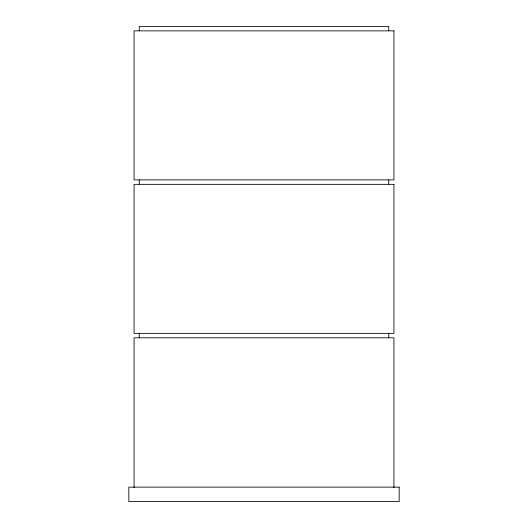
<?xml version="1.0" encoding="UTF-8"?>
<svg xmlns="http://www.w3.org/2000/svg" width="528" height="528" viewBox="0 0 528 528"><rect width="100%" height="100%" fill="white"/><g stroke="black" fill="none" stroke-linecap="round" stroke-linejoin="round"><path stroke-width="0.79" d="M393.934 487.793L393.934 337.821L134.066 337.821L134.066 487.793M388.733 30.855L388.733 26.4L139.267 26.4L139.267 30.855M388.733 179.883L388.733 184.338M388.733 333.366L388.733 337.821M139.267 179.883L139.267 184.338M139.267 333.366L139.267 337.821M393.934 30.855L134.066 30.855L134.066 179.883L393.934 179.883L393.934 30.855M393.934 184.338L134.066 184.338L134.066 333.366L393.934 333.366L393.934 184.338M399.175 487.126L128.825 487.126L128.825 501.6L399.175 501.6L399.175 487.126"/></g></svg>
